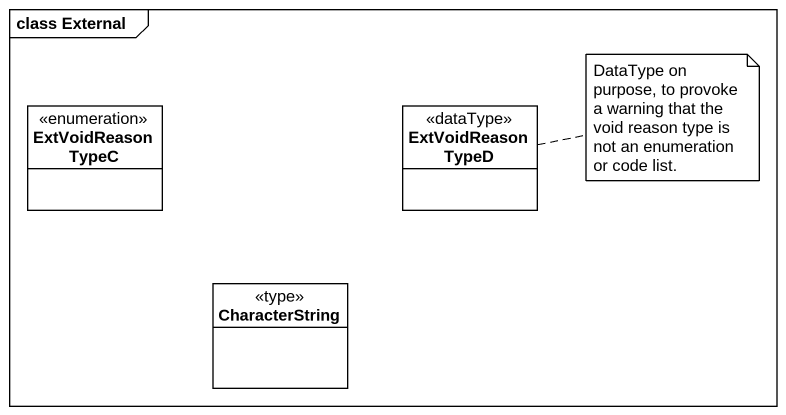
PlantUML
@startuml
mainframe class External
hide circle
hide empty members
enum ExtVoidReasonTypeC
class ExtVoidReasonTypeD <<dataType>>
class CharacterString <<type>>
note right of ExtVoidReasonTypeD : DataType on purpose, to provoke a warning that the void reason type is not an enumeration or code list.
@enduml
